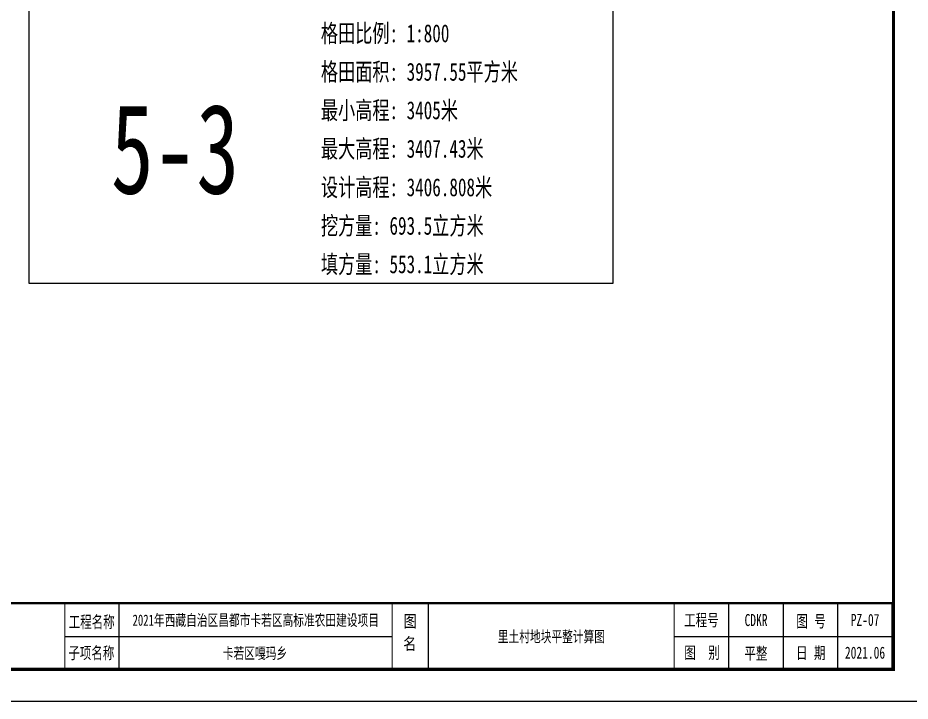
# Model space of a CAD drawing. Extents: x 4283 to 40403, y 1134 to 1764.
# Drawn here: x 6600.4 to 6799.2, y 1467.1 to 1619.3 of the extents above; entities that cross this region are included whole.
import ezdxf
from ezdxf.enums import TextEntityAlignment as Align

# ---------------------------------------------------------------- set-up
doc = ezdxf.new("R2010")
doc.units = 0
for name, color, linetype in [('PUB_TITLE', 4, 'Continuous'), ('S-MODIFY', 4, 'Continuous'), ('tdz_土方计算图', 7, 'Continuous'), ('华泽绵阳图框', 7, 'Continuous')]:
    doc.layers.add(name, color=color, linetype=linetype)
doc.styles.add('-宋体', font='', dxfattribs={"width": 0.8})
doc.styles.add('GLand', font='')
doc.styles.add('长仿宋', font='', dxfattribs={"width": 0.7, "height": 5})
doc.styles.get('-宋体').set_extended_font_data('SimSun')
doc.styles.get('GLand').set_extended_font_data('FangSong_GB2312')
doc.styles.get('长仿宋').set_extended_font_data('SimSun')

msp = doc.modelspace()

# ---------------------------------------------------------------- linework, layer by layer
at = {"layer": 'PUB_TITLE'}
msp.add_lwpolyline([(6382.53, 1467.09), (6802.53, 1467.09), (6802.53, 1764.09), (6382.53, 1764.09)], close=True, dxfattribs=at)
at = {"layer": 'PUB_TITLE', "color": 7, "const_width": 0.566}
msp.add_lwpolyline([(6795.46, 1474.16), (6795.46, 1756.99)], dxfattribs=at)
at = {"layer": 'PUB_TITLE', "color": 7, "const_width": 0.506}
msp.add_lwpolyline([(6400.21, 1474.16), (6795.23, 1474.16), (6795.24, 1488.92), (6400.21, 1488.92)], close=True, dxfattribs=at)
at = {"layer": 'S-MODIFY'}
msp.add_lwpolyline([(6382.53, 1467.09), (6802.53, 1467.09), (6802.53, 1764.09), (6382.53, 1764.09)], close=True, dxfattribs=at)
at = {"layer": 'tdz_土方计算图', "linetype": 'Continuous'}
msp.add_lwpolyline([(6602.94, 1720.11), (6732.94, 1720.11), (6732.94, 1560.11), (6602.94, 1560.11)], close=True, dxfattribs=at)
at = {"layer": '华泽绵阳图框', "color": 7}
for p, q in [((6623.04, 1474.16), (6623.04, 1488.92)), ((6691.92, 1474.16), (6691.92, 1488.92)), ((6758.78, 1474.08), (6758.78, 1488.84)), ((6770.93, 1474.08), (6770.93, 1488.84)), ((6783.08, 1474.08), (6783.08, 1488.84)), ((6610.89, 1481.46), (6683.82, 1481.46)), ((6746.62, 1481.46), (6795.23, 1481.46))]:
    msp.add_line(p, q, dxfattribs=at)
at = {"layer": '华泽绵阳图框', "color": 7, "const_width": 0.707}
msp.add_lwpolyline([(6400.21, 1474.16), (6795.46, 1474.16), (6795.46, 1756.99), (6400.21, 1756.99)], close=True, dxfattribs=at)
at = {"layer": '华泽绵阳图框', "color": 7, "const_width": 0.506}
msp.add_lwpolyline([(6400.21, 1488.92), (6795.24, 1488.92)], dxfattribs=at)
at = {"layer": '华泽绵阳图框', "color": 7, "const_width": 0.203, "flags": 128}
for points in [[(6610.89, 1474.16), (6610.89, 1488.92)], [(6683.82, 1474.16), (6683.82, 1488.92)], [(6746.62, 1474.08), (6746.62, 1488.84)]]:
    msp.add_lwpolyline(points, dxfattribs=at)

# ---------------------------------------------------------------- texts
at = {"layer": 'tdz_土方计算图', "linetype": 'Continuous', "style": 'GLand', "width": 0.7}
for s, p in [('格田比例: 1:800', (6667.94, 1615.83)), ('格田面积: 3957.55平方米', (6667.94, 1607.26)), ('最小高程: 3405米', (6667.94, 1598.69)), ('最大高程: 3407.43米', (6667.94, 1590.12)), ('设计高程: 3406.808米', (6667.94, 1581.54)), ('挖方量: 693.5立方米', (6667.94, 1572.97)), ('填方量: 553.1立方米', (6667.94, 1564.4))]:
    msp.add_text(s, height=4, dxfattribs=at).set_placement(p, align=Align.MIDDLE_LEFT)
at = {"layer": 'tdz_土方计算图', "color": 6, "linetype": 'Continuous', "style": 'GLand', "width": 0.7}
msp.add_text('5-3', height=20, dxfattribs=at).set_placement((6635.44, 1590.11), align=Align.MIDDLE_CENTER)
at = {"layer": '华泽绵阳图框', "style": '长仿宋', "width": 0.7}
for s, height, p in [('2021年西藏自治区昌都市卡若区高标准农田建设项目', 2.5, (6653.43, 1485.19)), ('CDKR', 2.685, (6764.85, 1485.15)), ('PZ-07', 2.685, (6789.13, 1485.17)), ('里土村地块平整计算图', 2.5, (6719.27, 1481.54)), ('卡若区嘎玛乡', 2.5, (6653.25, 1477.83)), ('平整', 2.685, (6764.82, 1477.79)), ('2021.06', 2.685, (6789.13, 1477.87))]:
    msp.add_text(s, height=height, dxfattribs=at).set_placement(p, align=Align.MIDDLE)
for s, height, p in [('工程号', 2.685, (6748.85, 1483.8)), ('工程名称', 2.685, (6611.76, 1483.4)), ('图', 2.69, (6773.83, 1483.55)), ('号', 2.69, (6777.84, 1483.55)), ('子项名称', 2.685, (6611.68, 1476.49)), ('图', 2.69, (6748.87, 1476.56)), ('别', 2.69, (6754.21, 1476.56)), ('日', 2.69, (6773.74, 1476.5)), ('期', 2.69, (6777.75, 1476.5))]:
    msp.add_text(s, height=height, dxfattribs=at).set_placement(p)
at = {"layer": '华泽绵阳图框', "color": 7, "style": '-宋体', "width": 0.8}
for s, p in [('图', (6686.37, 1483.55)), ('名', (6686.27, 1478.52))]:
    msp.add_text(s, height=2.69, dxfattribs=at).set_placement(p)

doc.saveas('drawing.dxf')
